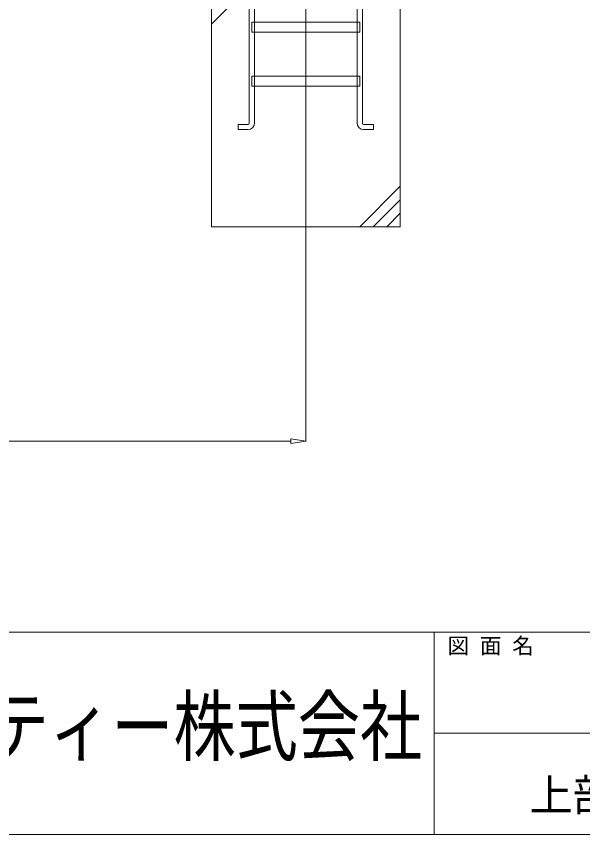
# Model space of a CAD drawing. Units: millimetres, scale not verified. Extents: x -10062 to 10062, y -16938 to 16938.
# Drawn here: x 115 to 2213, y -16938 to -13908 of the extents above; entities that cross this region are included whole.
import ezdxf
from ezdxf.enums import TextEntityAlignment as Align

# ---------------------------------------------------------------- set-up
doc = ezdxf.new("R2010")
doc.units = ezdxf.units.MM
doc.header["$LTSCALE"] = 90
doc.linetypes.add('CHAIN2', pattern=[12, 9, -1, 1, -1])
doc.linetypes.add('DASHED1', pattern=[1.8, 1.2, -0.6])
for name, color, linetype, lineweight in [('0-9_基礎工事用PCA小', 134, 'Continuous', 18), ('0-B_図面枠', 134, 'Continuous', 18), ('0-C_寸法', 134, 'Continuous', 18), ('1-6_通芯', 134, 'CHAIN2', 18)]:
    doc.layers.add(name, color=color, linetype=linetype, lineweight=lineweight)
doc.styles.add('ＭＳ ゴシック', font='')
doc.styles.get('ＭＳ ゴシック').set_extended_font_data('MS Gothic')

msp = doc.modelspace()

# ---------------------------------------------------------------- linework, layer by layer
at = {"layer": '0-9_基礎工事用PCA小'}
for p, q in [((837.5, -13937.5), (987.5, -13787.5)), ((997.03, -13967.5), (997.03, -14129.5)), ((1377.97, -13967.5), (1377.97, -14129.5)), ((997.03, -14167.5), (997.03, -14304.5)), ((1377.97, -14167.5), (1377.97, -14304.5)), ((1537.5, -14537.5), (1387.5, -14687.5)), ((1537.5, -14587.5), (1437.5, -14687.5)), ((1537.5, -14637.5), (1487.5, -14687.5))]:
    msp.add_line(p, q, dxfattribs=at)
at = {"layer": '0-9_基礎工事用PCA小', "linetype": 'DASHED1'}
for p, q in [((997.03, -13929.5), (997.03, -13967.5)), ((1377.97, -13929.5), (1377.97, -13967.5)), ((997.03, -14129.5), (997.03, -14167.5)), ((1377.97, -14129.5), (1377.97, -14167.5))]:
    msp.add_line(p, q, dxfattribs=at)
at = {"layer": '0-9_基礎工事用PCA小'}
for points in [[(977.98, -14304.45), (977.98, -13727.5), (997.03, -13727.5), (997.03, -13929.5)], [(1397.03, -14304.45), (1397.03, -13727.5), (1377.97, -13727.5), (1377.97, -13929.5)], [(974.02, -14327.5), (937.03, -14327.5), (937.03, -14308.45), (973.97, -14308.45)], [(1400.98, -14327.5), (1437.97, -14327.5), (1437.97, -14308.45), (1401.02, -14308.45)]]:
    msp.add_lwpolyline(points, dxfattribs=at)
for points in [[(837.5, -14687.5), (1537.5, -14687.5), (1537.5, -13787.5), (837.5, -13787.5)], [(987.5, -13929.5), (1387.5, -13929.5), (1387.5, -13967.5), (987.5, -13967.5)], [(987.5, -14129.5), (1387.5, -14129.5), (1387.5, -14167.5), (987.5, -14167.5)]]:
    msp.add_lwpolyline(points, close=True, dxfattribs=at)
for centre, radius, start, end in [((973.97, -14304.45), 4, 270, 360), ((974.02, -14304.5), 23, 270, 360), ((1400.98, -14304.5), 23, 180, 270), ((1401.02, -14304.45), 4, 180, 270)]:
    msp.add_arc(centre, radius, start, end, dxfattribs=at)
at = {"layer": '0-B_図面枠'}
for p, q in [((-10062.5, -16187.5), (10062.5, -16187.5)), ((1662.5, -16187.5), (1662.5, -16937.5)), ((1662.5, -16562.5), (10062.5, -16562.5))]:
    msp.add_line(p, q, dxfattribs=at)
msp.add_lwpolyline([(-10062.5, -3062.5), (10062.5, -3062.5), (10062.5, -16937.5), (-10062.5, -16937.5)], close=True, dxfattribs=at)
at = {"layer": '0-C_寸法'}
for p, q in [((1187.5, -14688.5), (1187.5, -15481.96)), ((1132.5, -15471.79), (1187.5, -15480.96)), ((1132.5, -15471.79), (1132.5, -15490.13)), ((1132.5, -15480.96), (-7857.5, -15480.96)), ((1187.5, -15480.96), (1132.5, -15490.13))]:
    msp.add_line(p, q, dxfattribs=at)
at = {"layer": '1-6_通芯'}
msp.add_line((1187.5, -14687.5), (1187.5, -12775.5), dxfattribs=at)

# ---------------------------------------------------------------- texts
at = {"layer": '0-B_図面枠', "style": 'ＭＳ ゴシック'}
for s, height, p in [('図 面 名', 58.65, (1712.5, -16285.5)), ('上部パンチングパネル仕様', 117.3, (2016.33, -16884.89))]:
    msp.add_text(s, height=height, dxfattribs=at).set_placement(p, align=Align.BOTTOM_LEFT)
at = {"layer": '0-B_図面枠', "style": 'ＭＳ ゴシック', "width": 0.8}
msp.add_text('日本セイフティー株式会社', height=211.1, dxfattribs=at).set_placement((-1145.75, -16705.03), align=Align.BOTTOM_LEFT)

doc.saveas('drawing.dxf')
